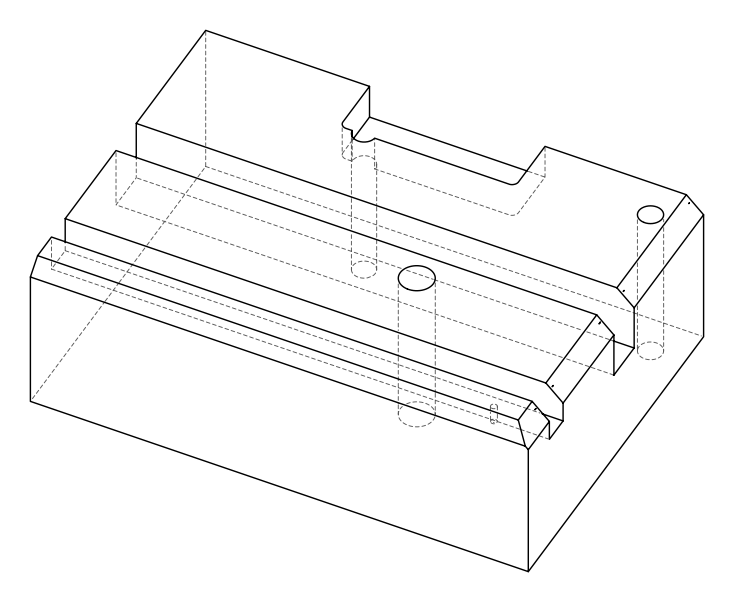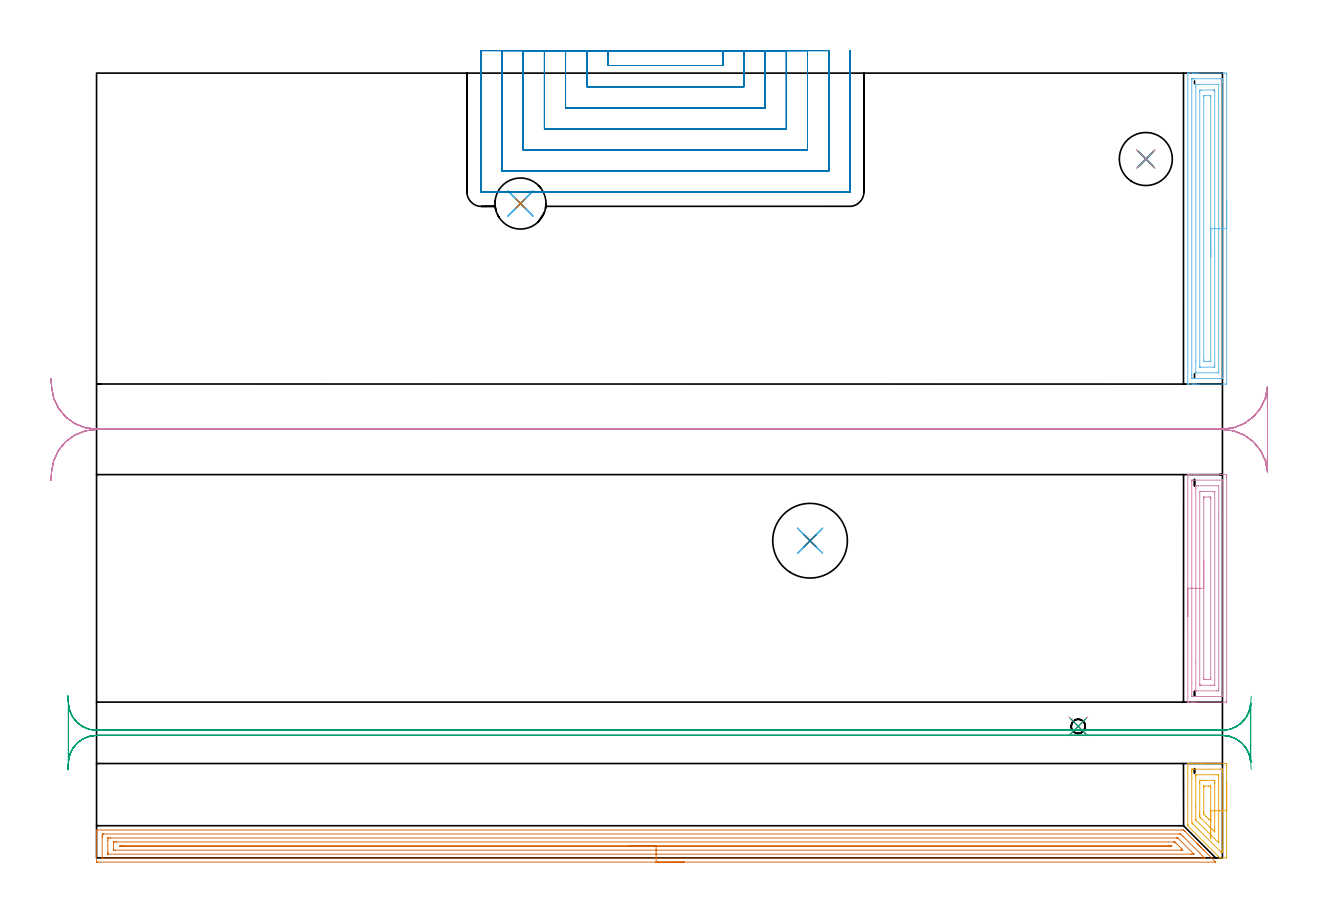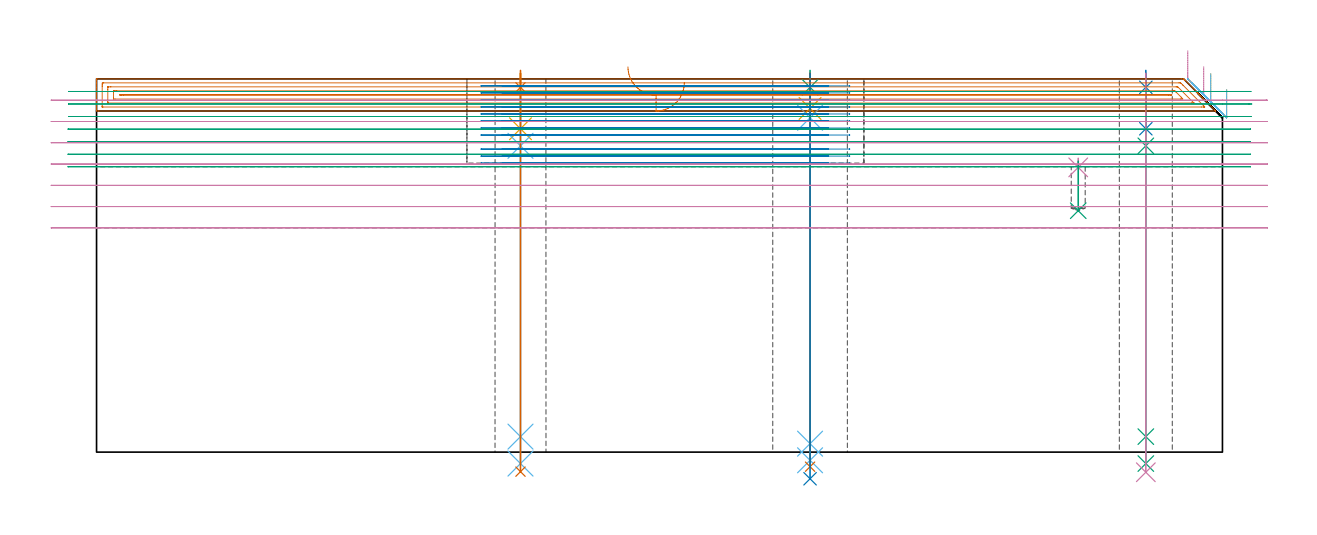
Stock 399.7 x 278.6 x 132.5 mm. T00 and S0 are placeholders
(PLAN: 22 operations, 15 tool changes, 105.4 min)
(1 SPOT_DRILL | STEP1HOLE | NXT0321_9005460120000 | 0.05 min | 181 mm3)
(2 SPOT_DRILL_1 | STEP1HOLE_1 | NXT0321_9005460120000 | 0.05 min | 183 mm3)
(3 SPOT_DRILL_2 | STEP1HOLE_2 | NXT0321_9005460120000 | 0.05 min | 183 mm3)
(4 SPOT_DRILL_3 | STEP1POCKET | NXT0321_9005460120000 | 0.03 min | 3385 mm3)
(5 DRILL_BLIND_HOLE_INTO_CENTER | STEP1HOLE | NXT0301_089 | 0.08 min | 1594 mm3)
(6 GUN_DRILL_THROUGH_HOLE | STEP1HOLE | UGT0307_008 | 0.65 min | 10995 mm3)
(7 DRILL_TO_ENLARGE_THROUGH_HOLE | STEP1HOLE | UGT0301_250 | 0.57 min | 21270 mm3)
(8 DRILL_BLIND_HOLE_INTO_CENTER_1 | STEP1HOLE_1 | NXT0301_089 | 0.08 min | 1594 mm3)
(9 GUN_DRILL_THROUGH_HOLE_1 | STEP1HOLE_1 | UGT0307_008 | 0.65 min | 10997 mm3)
(10 DRILL_TO_ENLARGE_THROUGH_HOLE_1 | STEP1HOLE_1 | UGT0301_256 | 0.57 min | 23953 mm3)
(11 DRILL_BLIND_HOLE_INTO_CENTER_2 | STEP1HOLE_2 | NXT0301_041 | 0.05 min | 286 mm3)
(12 GUN_DRILL_THROUGH_HOLE_2 | STEP1HOLE_2 | UGT0307_002 | 0.6 min | 3432 mm3)
(13 SPADE_DRILL_TO_ENLARGE_THROUGH_HOLE | STEP1HOLE_2 | UGT0306_007 | 0.56 min | 24383 mm3)
(14 DRILL_TO_ENLARGE_THROUGH_HOLE_2 | STEP1HOLE_2 | UGT0301_388 | 0.58 min | 44739 mm3)
(15 DRILL_BLIND_HOLE_INTO_CENTER_3 | STEP1POCKET | NXT0301_021 | 0.08 min | 295 mm3)
(16 AREA_MILL | FG_CHAMFER_SURFACE | UGT0205_001 | 3.53 min | 9016 mm3)
(17 AREA_MILL_1 | FG_CHAMFER_SURFACE_1 | UGT0205_001 | 1.46 min | 3858 mm3)
(18 AREA_MILL_2 | FG_CHAMFER_SURFACE_2 | UGT0205_001 | 4.71 min | 11179 mm3)
(19 AREA_MILL_3 | FG_CHAMFER_SURFACE_3 | UGT0205_001 | 15.82 min | 25322 mm3)
(20 MILL_OPEN_POCKET | POCKET_OPEN | NXT0201_013 | Follow Part, ap 2.5, ae 75% | 49.62 min | 194582 mm3)
(21 MILL_RECTANGULAR_SLOT | SLOT_RECTANGULAR | UGT0201_094 | Follow Part, ap 5, ae 75% | 12.52 min | 267128 mm3)
(22 MILL_RECTANGULAR_SLOT_1 | SLOT_RECTANGULAR_1 | UGT0201_004 | Follow Part, ap 8, ae 75% | 13.14 min | 677501 mm3)
(TOOL NXT0321_9005460120000 | NC Spot Drill, 142deg, 12mm, Carbide, Uncoated | D12 PA142 FL30 Z2)
(TOOL NXT0301_089 | Carbide Drill 11.8mm [860.1-1180-035A1-MM 2214] | D11.8 PA140 FL55 Z2)
(TOOL UGT0307_008 | Gun Drill 11 mm | D11 PA130 FL24 Z1)
(TOOL UGT0301_250 | Twist Drill 18.1 mm | D18.1 PA118 FL135 Z2)
(TOOL UGT0301_256 | Twist Drill 18.8 mm | D18.8 PA118 FL135 Z2)
(TOOL NXT0301_041 | Carbide Drill 7mm [860.1-0700-035A1-MM 2214] | D7 PA140 FL53 Z2)
(TOOL UGT0307_002 | Gun Drill 6 mm | D6 PA130 FL24 Z1)
(TOOL UGT0306_007 | Spade Drill 16.5mm | D16.5 PA132 FL10 Z2)
(TOOL UGT0301_388 | Twist Drill 26.5 mm | D26.5 PA118 FL165 Z2)
(TOOL NXT0301_021 | Carbide Drill 5mm [860.1-0500-015A1-MM 2214] | D5 PA140 FL28 Z2)
(TOOL UGT0205_001 | Chamfer Mill 20 x 3 x 45 deg. | D20 FL50 Z2)
(TOOL NXT0201_013 | ENDMILL 10mm | D10 FL30 Z4)
(TOOL UGT0201_094 | End mill 20 mm | D20 FL38 Z4)
(TOOL UGT0201_004 | End Mill 32 mm | D32 FL53 Z6)
(OP 1 SPOT_DRILL)
G17 G21 G94 G90
T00 M6
G54
G17 G0 G90 X150.5 Y232.3 S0 M3
G43 Z142.5 H0
G94 G81 G98 Z129.5 F250. R135.5
G80
M5
M2
(OP 2 SPOT_DRILL_1)
G17 G21 G94 G90
T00 M6
G54
G17 G0 G90 X372.5 Y248.1 S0 M3
G43 Z142.5 H0
G94 G81 G98 Z129.5 F250. R135.5
G80
M5
M2
(OP 3 SPOT_DRILL_2)
G17 G21 G94 G90
T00 M6
G54
G17 G0 G90 X253.3 Y112.6 S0 M3
G43 Z142.5 H0
G94 G81 G98 Z129.5 F250. R135.5
G80
M5
M2
(OP 4 SPOT_DRILL_3)
G17 G21 G94 G90
T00 M6
G54
G17 G0 G90 X348.5 Y46.7 S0 M3
G43 Z142.5 H0
G94 G81 G98 Z101.085 F250. R104.3
G80
M5
M2
(OP 5 DRILL_BLIND_HOLE_INTO_CENTER)
G17 G21 G94 G90
T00 M6
G54
G17 G0 G90 X150.5 Y232.3 S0 M3
G43 Z142.5 H1
G94 G81 G98 Z114.8 F250. R134.5
G80
M5
M2
(OP 6 GUN_DRILL_THROUGH_HOLE)
G17 G21 G94 G90
T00 M6
G54
G17 G0 G90 X150.5 Y232.3 M8
G43 Z142.5 H0
Z128.341
S716 M3
G94 G1 Z108.737 F125. M26
G4 X.084
Z5.5 F250.
G4 X.084
Z-4.065 F125.
G4 X.084
M5
M9
G0 Z128.341
Z142.5
M2
(OP 7 DRILL_TO_ENLARGE_THROUGH_HOLE)
G17 G21 G94 G90
T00 M6
G54
G17 G0 G90 X150.5 Y232.3 S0 M3
G43 Z142.5 H0
G94 G73 G98 Z-6.938 F250. Q17.43 R134.5
G80
M5
M2
(OP 8 DRILL_BLIND_HOLE_INTO_CENTER_1)
G17 G21 G94 G90
T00 M6
G54
G17 G0 G90 X372.5 Y248.1 S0 M3
G43 Z142.5 H1
G94 G81 G98 Z114.8 F250. R134.5
G80
M5
M2
(OP 9 GUN_DRILL_THROUGH_HOLE_1)
G17 G21 G94 G90
T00 M6
G54
G17 G0 G90 X372.5 Y248.1 M8
G43 Z142.5 H0
Z128.787
S716 M3
G94 G1 Z108.737 F125. M26
G4 X.084
Z5.5 F250.
G4 X.084
Z-4.065 F125.
G4 X.084
M5
M9
G0 Z128.787
Z142.5
M2
(OP 10 DRILL_TO_ENLARGE_THROUGH_HOLE_1)
G17 G21 G94 G90
T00 M6
G54
G17 G0 G90 X372.5 Y248.1 S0 M3
G43 Z142.5 H0
G94 G73 G98 Z-7.148 F250. Q17.456 R134.5
G80
M5
M2
(OP 11 DRILL_BLIND_HOLE_INTO_CENTER_2)
G17 G21 G94 G90
T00 M6
G54
G17 G0 G90 X253.3 Y112.6 S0 M3
G43 Z142.5 H1
G94 G81 G98 Z122. F250. R134.5
G80
M5
M2
(OP 12 GUN_DRILL_THROUGH_HOLE_2)
G17 G21 G94 G90
T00 M6
G54
G17 G0 G90 X253.3 Y112.6 M8
G43 Z142.5 H0
Z129.452
S716 M3
G94 G1 Z118.693 F125. M26
G4 X.084
Z3. F250.
G4 X.084
Z-2.899 F125.
G4 X.084
M5
M9
G0 Z129.452
Z142.5
M2
(OP 13 SPADE_DRILL_TO_ENLARGE_THROUGH_HOLE)
G17 G21 G94 G90
T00 M6
G54
G17 G0 G90 X253.3 Y112.6 S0 M3
G43 Z142.5 H0
G94 G73 G98 Z-5.173 F250. Q15.297 R134.5
G80
M5
M2
(OP 14 DRILL_TO_ENLARGE_THROUGH_HOLE_2)
G17 G21 G94 G90
T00 M6
G54
G17 G0 G90 X253.3 Y112.6 S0 M3
G43 Z142.5 H0
G94 G73 G98 Z-9.461 F250. Q23.66 R134.5
G80
M5
M2
(OP 15 DRILL_BLIND_HOLE_INTO_CENTER_3)
G17 G21 G94 G90
T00 M6
G54
G17 G0 G90 X348.5 Y46.7 S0 M3
G43 Z142.5 H1
G94 G81 G98 Z85.7 F250. R103.3
G80
M5
M2
(OP 16 AREA_MILL)
G17 G21 G94 G90
T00 M6
G54
G17 G0 G90 X387.4 Y85.7 S1061 M3
G43 Z142.5 H0
G94 G1 Y85.738 Z141.628 F250.
Y85.852 Z140.763
Y86.041 Z139.912
Y86.303 Z139.08
Y86.637 Z138.274
Y87.04 Z137.5
Y87.508 Z136.764
Y88.04 Z136.072
Y88.629 Z135.429
Y89.272 Z134.839
Y89.964 Z134.308
Y90.7 Z133.84
Y91.474 Z133.437
Y92.28 Z133.103
Y93.112 Z132.841
Y93.963 Z132.652
Y94.828 Z132.538
Y95.7 Z132.5
Y135.922
X387.403 Y136.09 Z132.488
X387.536 Y136.098 Z132.356
X387.675 Y136.1 Z132.224
X387.924 Z131.975
X388.62 Z131.275
X389.841 Z130.056
X390.367 Z129.527
X390.978 Z128.917
X400.244 Z119.654
X400.854 Y136.096 Z119.043
X401.193 Y136.09 Z118.704
X401.198 Y135.827 Z118.701
X401.2 Y135.475 Z118.7
Y135.122
Y55.925
X401.198 Y55.573 Z118.701
X401.193 Y55.31 Z118.704
X400.854 Y55.3 Z119.043
X390.367 Z129.527
X389.841 Z130.056
X389.494 Z130.402
X388.967 Z130.929
X388.62 Z131.275
X387.675 Z132.224
X387.537 Z132.355
X387.455 Y55.303 Z132.436
X387.403 Y55.31 Z132.488
X387.4 Y55.478 Z132.5
Y95.7
X388.814 Z131.086
X388.815 Y133.688 Z131.085
X388.817 Y134.035 Z131.083
X388.819 Y134.077 Z131.081
X388.821 Y134.09 Z131.079
X388.849 Y134.093 Z131.051
X388.956 Y134.097 Z130.944
X389.091 Y134.1 Z130.809
X399.578 Z120.322
X399.736 Y134.097 Z120.164
X399.768 Y134.093 Z120.132
X399.778 Y134.09 Z120.122
X399.781 Y134.08 Z120.119
X399.783 Y134.042 Z120.117
X399.785 Y133.887 Z120.115
Y57.712
X399.783 Y57.365 Z120.117
X399.781 Y57.323 Z120.119
X399.779 Y57.31 Z120.121
X399.751 Y57.307 Z120.149
X399.644 Y57.303 Z120.256
X399.509 Y57.3 Z120.391
X389.022 Z130.878
X388.864 Y57.303 Z131.036
X388.832 Y57.307 Z131.068
X388.822 Y57.31 Z131.078
X388.819 Y57.32 Z131.081
X388.817 Y57.358 Z131.083
X388.815 Y57.513 Z131.085
X388.814 Y95.7 Z131.086
X390.228 Z129.672
X390.229 Y131.148 Z129.671
X390.231 Y131.9 Z129.669
X390.233 Y132.038 Z129.667
X390.235 Y132.081 Z129.665
X390.271 Y132.09 Z129.629
X390.367 Y132.092 Z129.533
X391.046 Y132.099 Z128.854
X398.233 Z121.667
X398.298 Y132.098 Z121.602
X398.349 Y132.093 Z121.551
X398.362 Y132.091 Z121.538
X398.365 Y132.08 Z121.535
X398.368 Y132.042 Z121.532
X398.371 Y131.9 Z121.529
X398.372 Y122.18 Z121.528
X398.371 Y60.252 Z121.529
X398.369 Y59.5 Z121.531
X398.367 Y59.362 Z121.533
X398.365 Y59.319 Z121.535
X398.329 Y59.31 Z121.571
X398.233 Y59.308 Z121.667
X397.554 Y59.301 Z122.346
X390.367 Z129.533
X390.302 Y59.302 Z129.598
X390.251 Y59.307 Z129.649
X390.239 Y59.309 Z129.661
X390.235 Y59.32 Z129.665
X390.232 Y59.358 Z129.668
X390.229 Y59.5 Z129.671
X390.228 Y69.22 Z129.672
Y95.7
X391.643 Z128.257
Y129.863
X391.645 Y129.992 Z128.255
X391.649 Y130.076 Z128.251
X391.651 Y130.091 Z128.249
X391.658 Y130.094 Z128.242
X391.684 Y130.097 Z128.216
X392.115 Y130.1 Z127.785
X392.989 Z126.911
X396.497 Z123.403
X396.911 Y130.09 Z122.989
X396.951 Y130.084 Z122.949
X396.954 Y130.052 Z122.946
X396.956 Y130.003 Z122.944
X396.957 Y129.955 Z122.943
Y129.629
Y61.537
X396.955 Y61.408 Z122.945
X396.951 Y61.324 Z122.949
X396.95 Y61.309 Z122.95
X396.942 Y61.306 Z122.958
X396.916 Y61.303 Z122.984
X396.485 Y61.3 Z123.415
X395.611 Z124.289
X392.103 Z127.797
X391.689 Y61.31 Z128.211
X391.649 Y61.316 Z128.251
X391.646 Y61.348 Z128.254
X391.644 Y61.397 Z128.256
X391.643 Y61.445 Z128.257
Y61.771
Y95.7
X393.057 Z126.843
Y127.431
X393.06 Y127.843 Z126.84
X393.063 Y128.048 Z126.837
X393.065 Y128.09 Z126.835
X393.116 Y128.094 Z126.784
X393.211 Y128.098 Z126.689
X394.957 Y128.099 Z124.943
X395.456 Y128.093 Z124.444
X395.511 Y128.09 Z124.389
X395.536 Y128.082 Z124.364
X395.538 Y128.044 Z124.362
X395.541 Y127.863 Z124.359
X395.543 Y127.5 Z124.357
Y127.431
Y63.969
X395.54 Y63.557 Z124.36
X395.537 Y63.352 Z124.363
X395.535 Y63.31 Z124.365
X395.484 Y63.306 Z124.416
X395.389 Y63.302 Z124.511
X393.643 Y63.301 Z126.257
X393.144 Y63.307 Z126.756
X393.089 Y63.31 Z126.811
X393.064 Y63.318 Z126.836
X393.062 Y63.356 Z126.838
X393.059 Y63.537 Z126.841
X393.057 Y63.9 Z126.843
Y63.969
Y95.7
Y96.572 Z126.881
Y97.436 Z126.995
Y98.288 Z127.184
Y99.12 Z127.446
Y99.926 Z127.78
Y100.7 Z128.183
Y101.436 Z128.652
Y102.128 Z129.183
Y102.771 Z129.772
Y103.36 Z130.415
Y103.891 Z131.107
Y104.36 Z131.843
Y104.763 Z132.617
Y105.097 Z133.423
Y105.359 Z134.255
Y105.548 Z135.107
Y105.662 Z135.972
Y105.7 Z136.843
G0 Z142.5
M5
M2
(OP 17 AREA_MILL_1)
G17 G21 G94 G90
T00 M6
G54
G17 G0 G90 X401.2 Y26.75 S1061 M3
G43 Z142.5 H0
Z128.7
G94 G1 Y26.712 Z127.828 F250.
Y26.598 Z126.964
Y26.409 Z126.112
Y26.147 Z125.28
Y25.813 Z124.474
Y25.41 Z123.7
Y24.942 Z122.964
Y24.41 Z122.272
Y23.821 Z121.629
Y23.178 Z121.04
Y22.486 Z120.508
Y21.75 Z120.04
Y20.976 Z119.637
Y20.17 Z119.303
Y19.338 Z119.041
Y18.486 Z118.852
Y17.622 Z118.738
Y16.75 Z118.7
Y0.274
X401.195 Y0.007 Z118.705
X401.193 Y0. Z118.707
X399.106 Z120.793
X398.798 Z121.098
X398.596 Y0.203 Z121.303
X398.351 Y0.448 Z121.546
X398.233 Y0.566 Z121.665
X387.41 Y11.39 Z132.49
X387.407 Y11.403 Z132.493
X387.4 Y11.903 Z132.5
Y33.493
X387.403 Y33.495 Z132.497
X387.411 Y33.5 Z132.488
X392.115 Z127.784
X392.989 Z126.904
X400.424 Z119.471
X400.854 Y33.495 Z119.041
X401.191 Y33.491 Z118.705
X401.197 Y33.052 Z118.703
X401.2 Y32.703 Z118.7
Y16.75
X399.786 Z120.114
Y3.092
X399.784 Y2.408 Z120.116
X399.782 Y2.21 Z120.118
X399.779 Y2.041 Z120.121
X399.769 Y2.01 Z120.131
X399.662 Y2.006 Z120.238
X399.523 Y2.003 Z120.377
X399.311 Y2.004 Z120.589
X399.265 Y2.01 Z120.635
X399.176 Y2.085 Z120.724
X399.106 Y2.146 Z120.794
X399.04 Y2.21 Z120.86
X389.346 Y11.903 Z130.554
X389.197 Y12.055 Z130.703
X388.892 Y12.369 Z131.008
X388.821 Y12.444 Z131.079
X388.819 Y12.461 Z131.081
X388.816 Y12.503 Z131.084
X388.815 Y12.588 Z131.085
X388.814 Y30.409 Z131.086
X388.816 Y31.092 Z131.084
X388.818 Y31.29 Z131.082
X388.821 Y31.459 Z131.079
X388.831 Y31.49 Z131.069
X388.938 Y31.494 Z130.962
X389.077 Y31.498 Z130.823
X389.285 Y31.5 Z130.615
X389.494 Z130.406
X399.106 Z120.794
X399.774 Y31.498 Z120.126
X399.778 Y31.494 Z120.122
X399.781 Y31.491 Z120.119
X399.783 Y31.29 Z120.117
X399.786 Y30.605 Z120.114
Y30.409
Y16.75
X398.372 Z121.528
X398.371 Y5.595 Z121.529
X398.37 Y5.455 Z121.53
X398.367 Y5.362 Z121.533
X398.364 Y5.346 Z121.536
X398.355 Y5.352 Z121.545
X398.322 Y5.38 Z121.578
X398.233 Y5.467 Z121.667
X390.367 Y13.333 Z129.533
X390.287 Y13.419 Z129.613
X390.248 Y13.463 Z129.652
X390.235 Y13.489 Z129.665
X390.233 Y13.526 Z129.667
X390.229 Y13.666 Z129.671
X390.228 Y18.107 Z129.672
X390.229 Y28.926 Z129.671
X390.232 Y29.207 Z129.668
X390.236 Y29.393 Z129.664
X390.242 Y29.491 Z129.658
X390.395 Y29.5 Z129.505
X397.386 Z122.514
X398.233 Y29.496 Z121.667
X398.338 Y29.493 Z121.562
X398.358 Y29.491 Z121.542
X398.365 Y29.393 Z121.535
X398.368 Y29.207 Z121.532
X398.371 Y28.926 Z121.529
X398.372 Y28.786 Z121.528
Y16.75
X396.957 Z122.943
Y10.141
X396.955 Y9.666 Z122.945
X396.951 Y9.26 Z122.949
X396.95 Y9.211 Z122.95
X396.894 Y9.26 Z123.006
X396.485 Y9.665 Z123.415
X392.115 Y14.034 Z127.785
X391.86 Y14.291 Z128.04
X391.733 Y14.422 Z128.167
X391.671 Y14.49 Z128.229
X391.649 Y14.52 Z128.251
X391.648 Y14.547 Z128.252
X391.644 Y15.022 Z128.256
X391.643 Y15.428 Z128.257
Y15.905
Y26.478
X391.646 Y26.884 Z128.254
X391.649 Y27.354 Z128.251
X391.663 Y27.49 Z128.237
X391.81 Y27.493 Z128.09
X392.115 Y27.498 Z127.785
X392.378 Y27.5 Z127.522
X392.989 Z126.911
X396.748 Y27.499 Z123.152
X396.872 Y27.495 Z123.028
X396.933 Y27.49 Z122.967
X396.951 Y27.484 Z122.949
X396.952 Y27.47 Z122.948
X396.956 Y27.29 Z122.944
X396.957 Y26.884 Z122.943
Y26.407
Y16.75
X395.543 Z124.357
Y13.666
Y13.305
X395.541 Y13.125 Z124.359
X395.539 Y13.081 Z124.361
X395.538 Y13.074 Z124.362
X395.527 Y13.081 Z124.373
X395.464 Y13.14 Z124.436
X394.932 Y13.666 Z124.968
X394.737 Y13.861 Z125.163
X394.051 Y14.547 Z125.849
X393.863 Y14.735 Z126.037
X393.175 Y15.428 Z126.725
X393.076 Y15.534 Z126.824
X393.064 Y15.632 Z126.836
X393.057 Y16.309 Z126.843
Y25.121
X393.058 Y25.325 Z126.842
X393.061 Y25.426 Z126.839
X393.064 Y25.474 Z126.836
X393.067 Y25.49 Z126.833
X393.112 Y25.492 Z126.788
X393.489 Y25.499 Z126.411
X394.737 Z125.163
X395.238 Y25.498 Z124.662
X395.441 Y25.491 Z124.459
X395.536 Y25.486 Z124.364
X395.542 Y25.191 Z124.358
Y25.121
X395.543 Y16.75 Z124.357
Y15.878 Z124.395
Y15.014 Z124.509
Y14.162 Z124.698
Y13.33 Z124.96
Y12.524 Z125.294
Y11.75 Z125.697
Y11.014 Z126.165
Y10.322 Z126.696
Y9.679 Z127.286
Y9.09 Z127.929
Y8.558 Z128.621
Y8.09 Z129.357
Y7.687 Z130.131
Y7.353 Z130.937
Y7.091 Z131.769
Y6.902 Z132.62
Y6.788 Z133.485
Y6.75 Z134.357
G0 Z142.5
M5
M2
(OP 18 AREA_MILL_2)
G17 G21 G94 G90
T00 M6
G54
G17 G0 G90 X401.2 Y233.4 S1061 M3
G43 Z142.5 H0
Z128.7
G94 G1 Y233.362 Z127.828 F250.
Y233.248 Z126.963
Y233.059 Z126.112
Y232.797 Z125.28
Y232.463 Z124.474
Y232.06 Z123.7
Y231.592 Z122.964
Y231.06 Z122.272
Y230.471 Z121.629
Y229.828 Z121.04
Y229.136 Z120.508
Y228.4 Z120.04
Y227.626 Z119.637
Y226.82 Z119.303
Y225.988 Z119.041
Y225.136 Z118.852
Y224.272 Z118.738
Y223.4 Z118.7
X401.199 Y168.751 Z118.701
X401.196 Y168.404
X401.192 Y168.21 Z118.704
X400.854 Y168.2 Z119.042
X391.241 Z128.652
X390.578 Z129.319
X390.367 Z129.529
X389.704 Z130.193
X389.494 Z130.403
X389.072 Z130.827
X387.567 Z132.332
X387.483 Y168.201 Z132.41
X387.455 Y168.202 Z132.437
X387.403 Y168.21 Z132.489
X387.4 Y168.307 Z132.5
Y278.493
X387.403 Y278.59 Z132.489
X387.481 Y278.598 Z132.411
X387.567 Y278.6 Z132.332
X388.167 Z131.731
X389.072 Z130.827
X389.494 Z130.403
X389.704 Z130.193
X390.367 Z129.529
X390.578 Z129.319
X391.241 Z128.652
X400.312 Z119.584
X400.854 Y278.595 Z119.042
X401.192 Y278.59 Z118.705
X401.196 Y278.396 Z118.701
X401.199 Y278.049
X401.2 Y223.4 Z118.7
X399.786 Z120.114
X399.785 Y170.356 Z120.115
X399.784 Y170.27 Z120.116
X399.782 Y170.228 Z120.118
X399.78 Y170.214 Z120.12
X399.752 Y170.21 Z120.148
X399.428 Y170.202 Z120.472
X399.106 Y170.201 Z120.794
X398.556 Y170.2 Z121.344
X389.494 Y170.201 Z130.406
X388.939 Y170.204 Z130.961
X388.853 Y170.21 Z131.047
X388.821 Y170.227 Z131.079
X388.818 Y170.327 Z131.082
X388.816 Y170.529 Z131.084
X388.814 Y171.219 Z131.086
Y171.417
X388.815 Y276.444 Z131.085
X388.816 Y276.53 Z131.084
X388.819 Y276.572 Z131.081
X388.82 Y276.586 Z131.08
X388.848 Y276.59 Z131.052
X389.172 Y276.598 Z130.728
X389.494 Y276.599 Z130.406
X390.044 Y276.6 Z129.856
X399.106 Y276.599 Z120.794
X399.661 Y276.596 Z120.239
X399.747 Y276.59 Z120.153
X399.779 Y276.573 Z120.121
X399.782 Y276.473 Z120.118
X399.784 Y276.271 Z120.116
X399.786 Y275.581 Z120.114
Y275.383
Y223.4
X398.372 Z121.528
X398.371 Y173.053 Z121.529
X398.369 Y172.306 Z121.531
X398.367 Y172.236 Z121.533
X398.364 Y172.21 Z121.536
X398.332 Y172.204 Z121.568
X398.233 Y172.202 Z121.667
X397.463 Y172.2 Z122.437
X390.471 Z129.429
X390.367 Y172.202 Z129.533
X390.264 Y172.207 Z129.636
X390.239 Y172.21 Z129.661
X390.235 Y172.224 Z129.665
X390.231 Y172.259 Z129.669
X390.23 Y172.306 Z129.67
X390.228 Y176.332 Z129.672
X390.229 Y273.747 Z129.671
X390.232 Y274.494 Z129.668
X390.234 Y274.564 Z129.666
X390.236 Y274.59 Z129.664
X390.268 Y274.596 Z129.632
X390.367 Y274.598 Z129.533
X391.137 Y274.6 Z128.763
X398.129 Z121.771
X398.233 Y274.598 Z121.667
X398.336 Y274.593 Z121.564
X398.361 Y274.59 Z121.539
X398.365 Y274.576 Z121.535
X398.369 Y274.541 Z121.531
X398.371 Y274.494 Z121.529
X398.372 Y270.468 Z121.528
Y223.4
X396.957 Z122.943
Y174.972
X396.956 Y174.493 Z122.944
X396.953 Y174.331 Z122.947
X396.951 Y174.212 Z122.949
X396.369 Y174.2 Z123.531
X392. Z127.9
X391.735 Y174.206 Z128.165
X391.669 Y174.21 Z128.231
X391.649 Y174.216 Z128.251
X391.647 Y174.235 Z128.253
X391.645 Y174.29 Z128.255
X391.643 Y174.563 Z128.257
Y271.828
X391.644 Y272.307 Z128.256
X391.647 Y272.469 Z128.253
X391.65 Y272.587 Z128.25
X392.231 Y272.6 Z127.669
X396.6 Z123.3
X396.866 Y272.594 Z123.034
X396.931 Y272.59 Z122.969
X396.951 Y272.584 Z122.949
X396.953 Y272.565 Z122.947
X396.955 Y272.51 Z122.945
X396.957 Y272.237 Z122.943
Y223.4
X395.543 Z124.357
Y176.749
X395.541 Y176.339 Z124.359
X395.538 Y176.237 Z124.362
X395.537 Y176.218 Z124.363
X395.521 Y176.21 Z124.379
X395.456 Y176.206 Z124.444
X395.276 Y176.201 Z124.624
X393.528 Z126.372
X393.167 Y176.206 Z126.733
X393.09 Y176.21 Z126.81
X393.063 Y176.214 Z126.837
X393.062 Y176.249 Z126.838
X393.059 Y176.335 Z126.841
X393.057 Y176.68 Z126.843
Y176.749
Y270.051
X393.06 Y270.461 Z126.84
X393.062 Y270.563 Z126.838
X393.063 Y270.582 Z126.837
X393.08 Y270.59 Z126.82
X393.144 Y270.594 Z126.756
X393.325 Y270.599 Z126.575
X395.072 Z124.828
X395.433 Y270.594 Z124.467
X395.51 Y270.59 Z124.39
X395.537 Y270.586 Z124.363
X395.538 Y270.551 Z124.362
X395.541 Y270.465 Z124.359
X395.543 Y270.12 Z124.357
Y270.051
Y223.4
Y222.528 Z124.395
Y221.664 Z124.509
Y220.812 Z124.698
Y219.98 Z124.96
Y219.174 Z125.294
Y218.4 Z125.697
Y217.664 Z126.165
Y216.972 Z126.696
Y216.329 Z127.286
Y215.74 Z127.929
Y215.208 Z128.621
Y214.74 Z129.357
Y214.337 Z130.131
Y214.003 Z130.937
Y213.741 Z131.769
Y213.552 Z132.62
Y213.438 Z133.485
Y213.4 Z134.357
G0 Z142.5
M5
M2
(OP 19 AREA_MILL_3)
G17 G21 G94 G90
T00 M6
G54
G17 G0 G90 X208.65 Y-1.5 S1061 M3
G43 Z142.5 H0
Z131.1
G94 G1 X208.612 Z130.228 F250.
X208.498 Z129.364
X208.309 Z128.512
X208.047 Z127.68
X207.713 Z126.874
X207.31 Z126.1
X206.842 Z125.364
X206.31 Z124.672
X205.721 Z124.029
X205.078 Z123.44
X204.386 Z122.908
X203.65 Z122.44
X202.876 Z122.037
X202.07 Z121.703
X201.238 Z121.441
X200.387 Z121.252
X199.522 Z121.138
X198.65 Z121.1
X0.627
X0.159 Y-1.495 Z121.103
X0.01 Y-1.492 Z121.106
X0. Y-1.339 Z121.258
Y6.838 Z129.433
Y8.243 Z130.839
Y8.597 Z131.192
Y9.559 Z132.159
X0.01 Y9.898 Z132.489
X0.18 Y9.9 Z132.5
X385.051
X385.901 Y9.893 Z132.493
X385.945 Y9.852 Z132.452
X386.324 Y9.477 Z132.075
X386.392 Y9.409 Z132.008
X390.586 Y5.215 Z127.813
X390.723 Y5.079 Z127.675
X390.862 Y4.939 Z127.537
X391.019 Y4.782 Z127.38
X391.162 Y4.64 Z127.235
X391.309 Y4.492 Z127.09
X391.451 Y4.35 Z126.947
X391.602 Y4.2 Z126.795
X391.756 Y4.045 Z126.643
X391.884 Y3.917 Z126.515
X392.042 Y3.76 Z126.355
X392.545 Y3.255 Z125.854
X392.799 Y3.002 Z125.6
X392.921 Y2.881 Z125.477
X393.258 Y2.542 Z125.142
X397.194 Y-1.393 Z121.206
X397.269 Y-1.472 Z121.126
X397.283 Y-1.495 Z121.104
X397.269 Y-1.5 Z121.1
X198.65
Y-0.086 Z122.514
X2.302
X2.047 Y-0.083 Z122.517
X2.017 Y-0.081 Z122.519
X2.01 Y-0.079 Z122.521
X2.006 Y-0.07 Z122.53
X2.002 Y-0.034 Z122.566
X2.001 Y0. Z122.6
X2. Y0.211 Z122.811
Y7.246 Z129.846
X2.004 Y7.718 Z130.318
X2.009 Y8.117 Z130.717
X2.035 Y8.479 Z131.079
X2.415 Y8.484 Z131.084
X2.529 Y8.485 Z131.085
X384.271
X384.66 Y8.481 Z131.081
X384.85 Y8.479 Z131.079
X385.051 Y8.291 Z130.891
X385.632 Y7.718 Z130.318
X385.787 Y7.563 Z130.163
X393.097 Y0.253 Z122.853
X393.341 Y0.005 Z122.605
X393.383 Y-0.041 Z122.559
X393.415 Y-0.079 Z122.521
X393.366 Y-0.08 Z122.52
X393.097 Y-0.085 Z122.515
X392.983
X392.203 Y-0.086 Z122.514
X198.65
Y1.328 Z123.928
X4.203 Y1.329 Z123.929
X4.124
X4.061 Y1.332 Z123.932
X4.022 Y1.335 Z123.935
X4.01 Y1.34 Z123.94
X4.008 Y1.362 Z123.962
X4.003 Y1.562 Z124.162
X4. Y1.761 Z124.361
Y2.441 Z125.041
Y6.159 Z128.759
X4.002 Y6.838 Z129.438
X4.005 Y7.034 Z129.634
X4.01 Y7.061 Z129.661
X4.028 Y7.065 Z129.665
X4.085 Y7.068 Z129.668
X4.203 Y7.07 Z129.67
X4.86 Y7.071 Z129.671
X5.097
X383.263
X383.498 Y7.07 Z129.67
X383.736 Y7.066 Z129.666
X383.801 Y7.065 Z129.665
X383.84 Y7.048 Z129.648
X384.109 Y6.792 Z129.392
X389.338 Y1.562 Z124.162
X389.521 Y1.375 Z123.975
X389.555 Y1.332 Z123.932
X389.553
X389.521 Y1.331 Z123.931
X388.864 Y1.329 Z123.929
X388.627 Y1.328 Z123.928
X198.65
Y2.743 Z125.343
X6.579
X6.145 Y2.745 Z125.345
X6.058 Y2.747 Z125.347
X6.021 Y2.749 Z125.349
X6.01 Y2.755 Z125.355
X6.007 Y2.779 Z125.379
X6.004 Y2.885 Z125.485
X6. Y3.312 Z125.912
Y5.071 Z127.671
X6.004 Y5.515 Z128.115
X6.008 Y5.623 Z128.223
X6.01 Y5.646 Z128.246
X6.033 Y5.65 Z128.25
X6.102 Y5.653 Z128.253
X6.299 Y5.656 Z128.256
X6.885 Y5.657 Z128.257
X7.192
X382.369
X382.677 Y5.655 Z128.255
X382.748 Y5.653 Z128.253
X382.78 Y5.651 Z128.251
X382.904 Y5.535 Z128.135
X383.148 Y5.301 Z127.901
X383.263 Y5.188 Z127.788
X385.051 Y3.398 Z125.998
X385.123 Y3.321 Z125.921
X385.631 Y2.75 Z125.35
X385.051 Y2.745 Z125.345
X384.743 Y2.744 Z125.344
X198.65 Y2.743 Z125.343
Y4.157 Z126.757
X9.611
X8.715 Y4.159 Z126.759
X8.673 Y4.161 Z126.761
X8.104 Y4.2 Z126.8
X8.633 Y4.24 Z126.84
X8.673 Y4.241 Z126.841
X9.524 Y4.243 Z126.843
X380.581
X381.434 Y4.24 Z126.84
X381.475 Y4.236 Z126.836
X381.754 Y4.2 Z126.8
X381.512 Y4.163 Z126.763
X381.475 Y4.161 Z126.761
X380.624 Y4.157 Z126.757
X380.581
X198.65
X197.778 Z126.795
X196.914 Z126.909
X196.062 Z127.098
X195.23 Z127.36
X194.424 Z127.694
X193.65 Z128.097
X192.914 Z128.565
X192.222 Z129.096
X191.579 Z129.686
X190.99 Z130.329
X190.459 Z131.021
X189.99 Z131.757
X189.587 Z132.531
X189.253 Z133.337
X188.991 Z134.169
X188.802 Z135.02
X188.688 Z135.885
X188.65 Z136.757
G0 Z142.5
M5
M2
(OP 20 MILL_OPEN_POCKET)
G17 G21 G94 G90
T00 M6
G54
G17 G0 G90 X181.5 Y286.6 S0 M3
G43 Z142.5 H0
Z130.008
G94 G1 Y283.6 F250.
Y281.3 F500.
X222.4
Y283.6
Y286.6 F250.
X174.
Y283.6
Y273.8 F500.
X229.9
Y283.6
Y286.6 F250.
X166.5
Y283.6
Y266.3 F500.
X237.4
Y283.6
Y286.6 F250.
X159.
Y283.6
Y258.8 F500.
X244.9
Y283.6
Y286.6 F250.
X151.5
Y283.6
Y251.3 F500.
X252.4
Y283.6
Y286.6 F250.
X144.
Y283.6
Y243.8 F500.
X149.901
G2 X150.501 Y243.776 R7.5
X151.102 Y243.8 R7.5
G1 X259.9
Y283.6
Y286.6 F250.
X136.5
Y283.6
Y236.4 F500.
X136.505 Y236.345
X136.545 Y236.305
X136.6 Y236.3
X149.901
G2 X151.102 Y236.3 R4.043
G1 X267.3
X267.355 Y236.305
X267.395 Y236.345
X267.4 Y236.4
Y283.6
Y286.6 F250.
G0 X181.5 Z127.517
G1 Y283.6
Y281.3 F500.
X222.4
Y283.6
Y286.6 F250.
X174.
Y283.6
Y273.8 F500.
X229.9
Y283.6
Y286.6 F250.
X166.5
Y283.6
Y266.3 F500.
X237.4
Y283.6
Y286.6 F250.
X159.
Y283.6
Y258.8 F500.
X244.9
Y283.6
Y286.6 F250.
X151.5
Y283.6
Y251.3 F500.
X252.4
Y283.6
Y286.6 F250.
X144.
Y283.6
Y243.8 F500.
X149.901
G2 X150.501 Y243.776 R7.5
X151.101 Y243.8 R7.5
G1 X259.9
Y283.6
Y286.6 F250.
X136.5
Y283.6
Y236.4 F500.
X136.505 Y236.345
X136.545 Y236.305
X136.6 Y236.3
X149.901
G2 X151.101 Y236.3 R4.043
G1 X267.3
X267.355 Y236.305
X267.395 Y236.345
X267.4 Y236.4
Y283.6
Y286.6 F250.
G0 X181.5 Z125.025
G1 Y283.6
Y281.3 F500.
X222.4
Y283.6
Y286.6 F250.
X174.
Y283.6
Y273.8 F500.
X229.9
Y283.6
Y286.6 F250.
X166.5
Y283.6
Y266.3 F500.
X237.4
Y283.6
Y286.6 F250.
X159.
Y283.6
Y258.8 F500.
X244.9
Y283.6
Y286.6 F250.
X151.5
Y283.6
Y251.3 F500.
X252.4
Y283.6
Y286.6 F250.
X144.
Y283.6
Y243.8 F500.
X149.901
G2 X150.501 Y243.776 R7.5
X151.101 Y243.8 R7.5
G1 X259.9
Y283.6
Y286.6 F250.
X136.5
Y283.6
Y236.4 F500.
X136.505 Y236.345
X136.545 Y236.305
X136.6 Y236.3
X149.901
G2 X151.101 Y236.3 R4.043
G1 X267.3
X267.355 Y236.305
X267.395 Y236.345
X267.4 Y236.4
Y283.6
Y286.6 F250.
G0 X181.5 Z122.533
G1 Y283.6
Y281.3 F500.
X222.4
Y283.6
Y286.6 F250.
X174.
Y283.6
Y273.8 F500.
X229.9
Y283.6
Y286.6 F250.
X166.5
Y283.6
Y266.3 F500.
X237.4
Y283.6
Y286.6 F250.
X159.
Y283.6
Y258.8 F500.
X244.9
Y283.6
Y286.6 F250.
X151.5
Y283.6
Y251.3 F500.
X252.4
Y283.6
Y286.6 F250.
X144.
Y283.6
Y243.8 F500.
X149.901
G2 X150.501 Y243.776 R7.5
X151.102 Y243.8 R7.5
G1 X259.9
Y283.6
Y286.6 F250.
X136.5
Y283.6
Y236.4 F500.
X136.505 Y236.345
X136.545 Y236.305
X136.6 Y236.3
X149.901
G2 X151.102 Y236.3 R4.043
G1 X267.3
X267.355 Y236.305
X267.395 Y236.345
X267.4 Y236.4
Y283.6
Y286.6 F250.
G0 X181.5 Z120.042
G1 Y283.6
Y281.3 F500.
X222.4
Y283.6
Y286.6 F250.
X174.
Y283.6
Y273.8 F500.
X229.9
Y283.6
Y286.6 F250.
X166.5
Y283.6
Y266.3 F500.
X237.4
Y283.6
Y286.6 F250.
X159.
Y283.6
Y258.8 F500.
X244.9
Y283.6
Y286.6 F250.
X151.5
Y283.6
Y251.3 F500.
X252.4
Y283.6
Y286.6 F250.
X144.
Y283.6
Y243.8 F500.
X149.901
G2 X150.501 Y243.776 R7.5
X151.102 Y243.8 R7.5
G1 X259.9
Y283.6
Y286.6 F250.
X136.5
Y283.6
Y236.4 F500.
X136.505 Y236.345
X136.545 Y236.305
X136.6 Y236.3
X149.901
G2 X151.102 Y236.3 R4.043
G1 X267.3
X267.355 Y236.305
X267.395 Y236.345
X267.4 Y236.4
Y283.6
Y286.6 F250.
G0 X181.5 Z117.55
G1 Y283.6
Y281.3 F500.
X222.4
Y283.6
Y286.6 F250.
X174.
Y283.6
Y273.8 F500.
X229.9
Y283.6
Y286.6 F250.
X166.5
Y283.6
Y266.3 F500.
X237.4
Y283.6
Y286.6 F250.
X159.
Y283.6
Y258.8 F500.
X244.9
Y283.6
Y286.6 F250.
X151.5
Y283.6
Y251.3 F500.
X252.4
Y283.6
Y286.6 F250.
X144.
Y283.6
Y243.8 F500.
X149.901
G2 X150.501 Y243.776 R7.5
X151.102 Y243.8 R7.5
G1 X259.9
Y283.6
Y286.6 F250.
X136.5
Y283.6
Y236.4 F500.
X136.505 Y236.345
X136.545 Y236.305
X136.6 Y236.3
X149.901
G2 X151.102 Y236.3 R4.043
G1 X267.3
X267.355 Y236.305
X267.395 Y236.345
X267.4 Y236.4
Y283.6
Y286.6 F250.
G0 X181.5 Z115.058
G1 Y283.6
Y281.3 F500.
X222.4
Y283.6
Y286.6 F250.
X174.
Y283.6
Y273.8 F500.
X229.9
Y283.6
Y286.6 F250.
X166.5
Y283.6
Y266.3 F500.
X237.4
Y283.6
Y286.6 F250.
X159.
Y283.6
Y258.8 F500.
X244.9
Y283.6
Y286.6 F250.
X151.5
Y283.6
Y251.3 F500.
X252.4
Y283.6
Y286.6 F250.
X144.
Y283.6
Y243.8 F500.
X149.901
G2 X150.501 Y243.776 R7.5
X151.101 Y243.8 R7.5
G1 X259.9
Y283.6
Y286.6 F250.
X136.5
Y283.6
Y236.4 F500.
X136.505 Y236.345
X136.545 Y236.305
X136.6 Y236.3
X149.901
G2 X151.101 Y236.3 R4.043
G1 X267.3
X267.355 Y236.305
X267.395 Y236.345
X267.4 Y236.4
Y283.6
Y286.6 F250.
G0 X181.5 Z112.567
G1 Y283.6
Y281.3 F500.
X222.4
Y283.6
Y286.6 F250.
X174.
Y283.6
Y273.8 F500.
X229.9
Y283.6
Y286.6 F250.
X166.5
Y283.6
Y266.3 F500.
X237.4
Y283.6
Y286.6 F250.
X159.
Y283.6
Y258.8 F500.
X244.9
Y283.6
Y286.6 F250.
X151.5
Y283.6
Y251.3 F500.
X252.4
Y283.6
Y286.6 F250.
X144.
Y283.6
Y243.8 F500.
X149.901
G2 X150.501 Y243.776 R7.5
X151.101 Y243.8 R7.5
G1 X259.9
Y283.6
Y286.6 F250.
X136.5
Y283.6
Y236.4 F500.
X136.505 Y236.345
X136.545 Y236.305
X136.6 Y236.3
X149.901
G2 X151.101 Y236.3 R4.043
G1 X267.3
X267.355 Y236.305
X267.395 Y236.345
X267.4 Y236.4
Y283.6
Y286.6 F250.
G0 X181.5 Z110.075
G1 Y283.6
Y281.3 F500.
X222.4
Y283.6
Y286.6 F250.
X174.
Y283.6
Y273.8 F500.
X229.9
Y283.6
Y286.6 F250.
X166.5
Y283.6
Y266.3 F500.
X237.4
Y283.6
Y286.6 F250.
X159.
Y283.6
Y258.8 F500.
X244.9
Y283.6
Y286.6 F250.
X151.5
Y283.6
Y251.3 F500.
X252.4
Y283.6
Y286.6 F250.
X144.
Y283.6
Y243.8 F500.
X149.901
G2 X150.501 Y243.776 R7.5
X151.102 Y243.8 R7.5
G1 X259.9
Y283.6
Y286.6 F250.
X136.5
Y283.6
Y236.4 F500.
X136.505 Y236.345
X136.545 Y236.305
X136.6 Y236.3
X149.901
G2 X151.102 Y236.3 R4.043
G1 X267.3
X267.355 Y236.305
X267.395 Y236.345
X267.4 Y236.4
Y283.6
Y286.6 F250.
G0 X181.5 Z107.583
G1 Y283.6
Y281.3 F500.
X222.4
Y283.6
Y286.6 F250.
X174.
Y283.6
Y273.8 F500.
X229.9
Y283.6
Y286.6 F250.
X166.5
Y283.6
Y266.3 F500.
X237.4
Y283.6
Y286.6 F250.
X159.
Y283.6
Y258.8 F500.
X244.9
Y283.6
Y286.6 F250.
X151.5
Y283.6
Y251.3 F500.
X252.4
Y283.6
Y286.6 F250.
X144.
Y283.6
Y243.8 F500.
X149.901
G2 X150.501 Y243.776 R7.5
X151.102 Y243.8 R7.5
G1 X259.9
Y283.6
Y286.6 F250.
X136.5
Y283.6
Y236.4 F500.
X136.505 Y236.345
X136.545 Y236.305
X136.6 Y236.3
X149.901
G2 X151.102 Y236.3 R4.043
G1 X267.3
X267.355 Y236.305
X267.395 Y236.345
X267.4 Y236.4
Y283.6
Y286.6 F250.
G0 X181.5 Z105.092
G1 Y283.6
Y281.3 F500.
X222.4
Y283.6
Y286.6 F250.
X174.
Y283.6
Y273.8 F500.
X229.9
Y283.6
Y286.6 F250.
X166.5
Y283.6
Y266.3 F500.
X237.4
Y283.6
Y286.6 F250.
X159.
Y283.6
Y258.8 F500.
X244.9
Y283.6
Y286.6 F250.
X151.5
Y283.6
Y251.3 F500.
X252.4
Y283.6
Y286.6 F250.
X144.
Y283.6
Y243.8 F500.
X149.901
G2 X150.501 Y243.776 R7.5
X151.102 Y243.8 R7.5
G1 X259.9
Y283.6
Y286.6 F250.
X136.5
Y283.6
Y236.4 F500.
X136.505 Y236.345
X136.545 Y236.305
X136.6 Y236.3
X149.901
G2 X151.102 Y236.3 R4.043
G1 X267.3
X267.355 Y236.305
X267.395 Y236.345
X267.4 Y236.4
Y283.6
Y286.6 F250.
G0 X181.5 Z102.6
G1 Y283.6
Y281.3 F500.
X222.4
Y283.6
Y286.6 F250.
X174.
Y283.6
Y273.8 F500.
X229.9
Y283.6
Y286.6 F250.
X166.5
Y283.6
Y266.3 F500.
X237.4
Y283.6
Y286.6 F250.
X159.
Y283.6
Y258.8 F500.
X244.9
Y283.6
Y286.6 F250.
X151.5
Y283.6
Y251.3 F500.
X252.4
Y283.6
Y286.6 F250.
X144.
Y283.6
Y243.8 F500.
X149.901
G2 X150.501 Y243.776 R7.5
X151.102 Y243.8 R7.5
G1 X259.9
Y283.6
Y286.6 F250.
X136.5
Y283.6
Y236.4 F500.
X136.505 Y236.345
X136.545 Y236.305
X136.6 Y236.3
X149.901
G2 X151.102 Y236.3 R4.043
G1 X267.3
X267.355 Y236.305
X267.395 Y236.345
X267.4 Y236.4
Y283.6
Y286.6 F250.
G0 Z142.5
M5
M2
(OP 21 MILL_RECTANGULAR_SLOT)
G17 G21 G94 G90
T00 M6
G54
G17 G0 G90 X409.861 Y52.9 S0 M3
G43 Z142.5 H0
Z128.043
G94 G1 X408.361 Y50.302 F250.
G2 X399.7 Y45.3 R10. F500.
G1 X0.
G2 X-9.97 Y54.526 R10.
G1 X-10.
Y34.274
X-9.97
G2 X0. Y43.5 R10.
G1 X399.7
G2 X408.362 Y38.497 R10.
G1 X409.861 Y35.899 F250.
G0 X410.135 Y54.981 Z123.586
G1 X409.186 Y52.136
G2 X399.7 Y45.3 R10. F500.
G1 X0.
G2 X-9.97 Y54.526 R10.
G1 X-10.
Y34.274
X-9.97
G2 X0. Y43.5 R10.
G1 X399.7
G2 X409.189 Y36.655 R10.
G1 X410.136 Y33.808 F250.
G0 X409.919 Y57.44 Z119.129
G1 X409.664 Y54.451
G2 X399.7 Y45.3 R10. F500.
G1 X0.
G2 X-9.97 Y54.526 R10.
G1 X-10.
Y34.274
X-9.97
G2 X0. Y43.5 R10.
G1 X399.7
G2 X409.663 Y34.357 R10.
G1 X409.92 Y31.368 F250.
G0 Z142.5
X-10.202 Y31.283
Z114.671
G1 X-9.97 Y34.274
G2 X0. Y43.5 R10. F500.
G1 X399.7
G2 X409.67 Y34.274 R10.
G1 X409.7
Y54.526
X409.67
G2 X399.7 Y45.3 R10.
G1 X0.
G2 X-9.97 Y54.526 R10.
G1 X-10.202 Y57.517 F250.
G0 Y31.283 Z110.214
G1 X-9.97 Y34.274
G2 X0. Y43.5 R10. F500.
G1 X399.7
G2 X409.67 Y34.274 R10.
G1 X409.7
Y54.526
X409.67
G2 X399.7 Y45.3 R10.
G1 X0.
G2 X-9.97 Y54.526 R10.
G1 X-10.202 Y57.517 F250.
G0 Y31.283 Z105.757
G1 X-9.97 Y34.274
G2 X0. Y43.5 R10. F500.
G1 X399.7
G2 X409.67 Y34.274 R10.
G1 X409.7
Y54.526
X409.67
G2 X399.7 Y45.3 R10.
G1 X0.
G2 X-9.97 Y54.526 R10.
G1 X-10.202 Y57.517 F250.
G0 Y31.283 Z101.3
G1 X-9.97 Y34.274
G2 X0. Y43.5 R10. F500.
G1 X399.7
G2 X409.67 Y34.274 R10.
G1 X409.7
Y54.526
X409.67
G2 X399.7 Y45.3 R10.
G1 X0.
G2 X-9.97 Y54.526 R10.
G1 X-10.202 Y57.517 F250.
G0 Z142.5
M5
M2
(OP 22 MILL_RECTANGULAR_SLOT_1)
G17 G21 G94 G90
T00 M6
G54
G17 G0 G90 X-16.154 Y134.085 S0 M3
G43 Z142.5 H0
Z124.943
G94 G1 X-15.97 Y137.079 F250.
G2 X0. Y152.1 R16. F500.
G1 X399.7
G2 X415.228 Y139.957 R16.
G1 X415.257 Y139.95
G3 X415.7 Y143.687 R16.
G1 Y160.609
G3 X415.257 Y164.348 R16.
G1 X415.228 Y164.341
G2 X399.7 Y152.2 R16.
G1 X0.
G2 X-15.97 Y167.221 R16.
G1 X-16.154 Y170.215 F250.
G0 Y134.085 Z117.386
G1 X-15.97 Y137.079
G2 X0. Y152.1 R16. F500.
G1 X399.7
G2 X415.67 Y137.08 R16.
G1 X415.7
Y167.22
X415.67
G2 X399.7 Y152.2 R16.
G1 X0.
G2 X-15.97 Y167.221 R16.
G1 X-16.154 Y170.215 F250.
G0 Y134.085 Z109.829
G1 X-15.97 Y137.079
G2 X0. Y152.1 R16. F500.
G1 X399.7
G2 X415.67 Y137.08 R16.
G1 X415.7
Y167.22
X415.67
G2 X399.7 Y152.2 R16.
G1 X0.
G2 X-15.97 Y167.221 R16.
G1 X-16.154 Y170.215 F250.
G0 Y134.085 Z102.271
G1 X-15.97 Y137.079
G2 X0. Y152.1 R16. F500.
G1 X399.7
G2 X415.67 Y137.08 R16.
G1 X415.7
Y167.22
X415.67
G2 X399.7 Y152.2 R16.
G1 X0.
G2 X-15.97 Y167.221 R16.
G1 X-16.154 Y170.215 F250.
G0 Y134.085 Z94.714
G1 X-15.97 Y137.079
G2 X0. Y152.1 R16. F500.
G1 X399.7
G2 X415.67 Y137.08 R16.
G1 X415.7
Y167.22
X415.67
G2 X399.7 Y152.2 R16.
G1 X0.
G2 X-15.97 Y167.221 R16.
G1 X-16.154 Y170.215 F250.
G0 Y134.085 Z87.157
G1 X-15.97 Y137.079
G2 X0. Y152.1 R16. F500.
G1 X399.7
G2 X415.67 Y137.08 R16.
G1 X415.7
Y167.22
X415.67
G2 X399.7 Y152.2 R16.
G1 X0.
G2 X-15.97 Y167.221 R16.
G1 X-16.154 Y170.215 F250.
G0 Y134.085 Z79.6
G1 X-15.97 Y137.079
G2 X0. Y152.1 R16. F500.
G1 X399.7
G2 X415.67 Y137.08 R16.
G1 X415.7
Y167.22
X415.67
G2 X399.7 Y152.2 R16.
G1 X0.
G2 X-15.97 Y167.221 R16.
G1 X-16.154 Y170.215 F250.
G0 Z142.5
M5
M2
